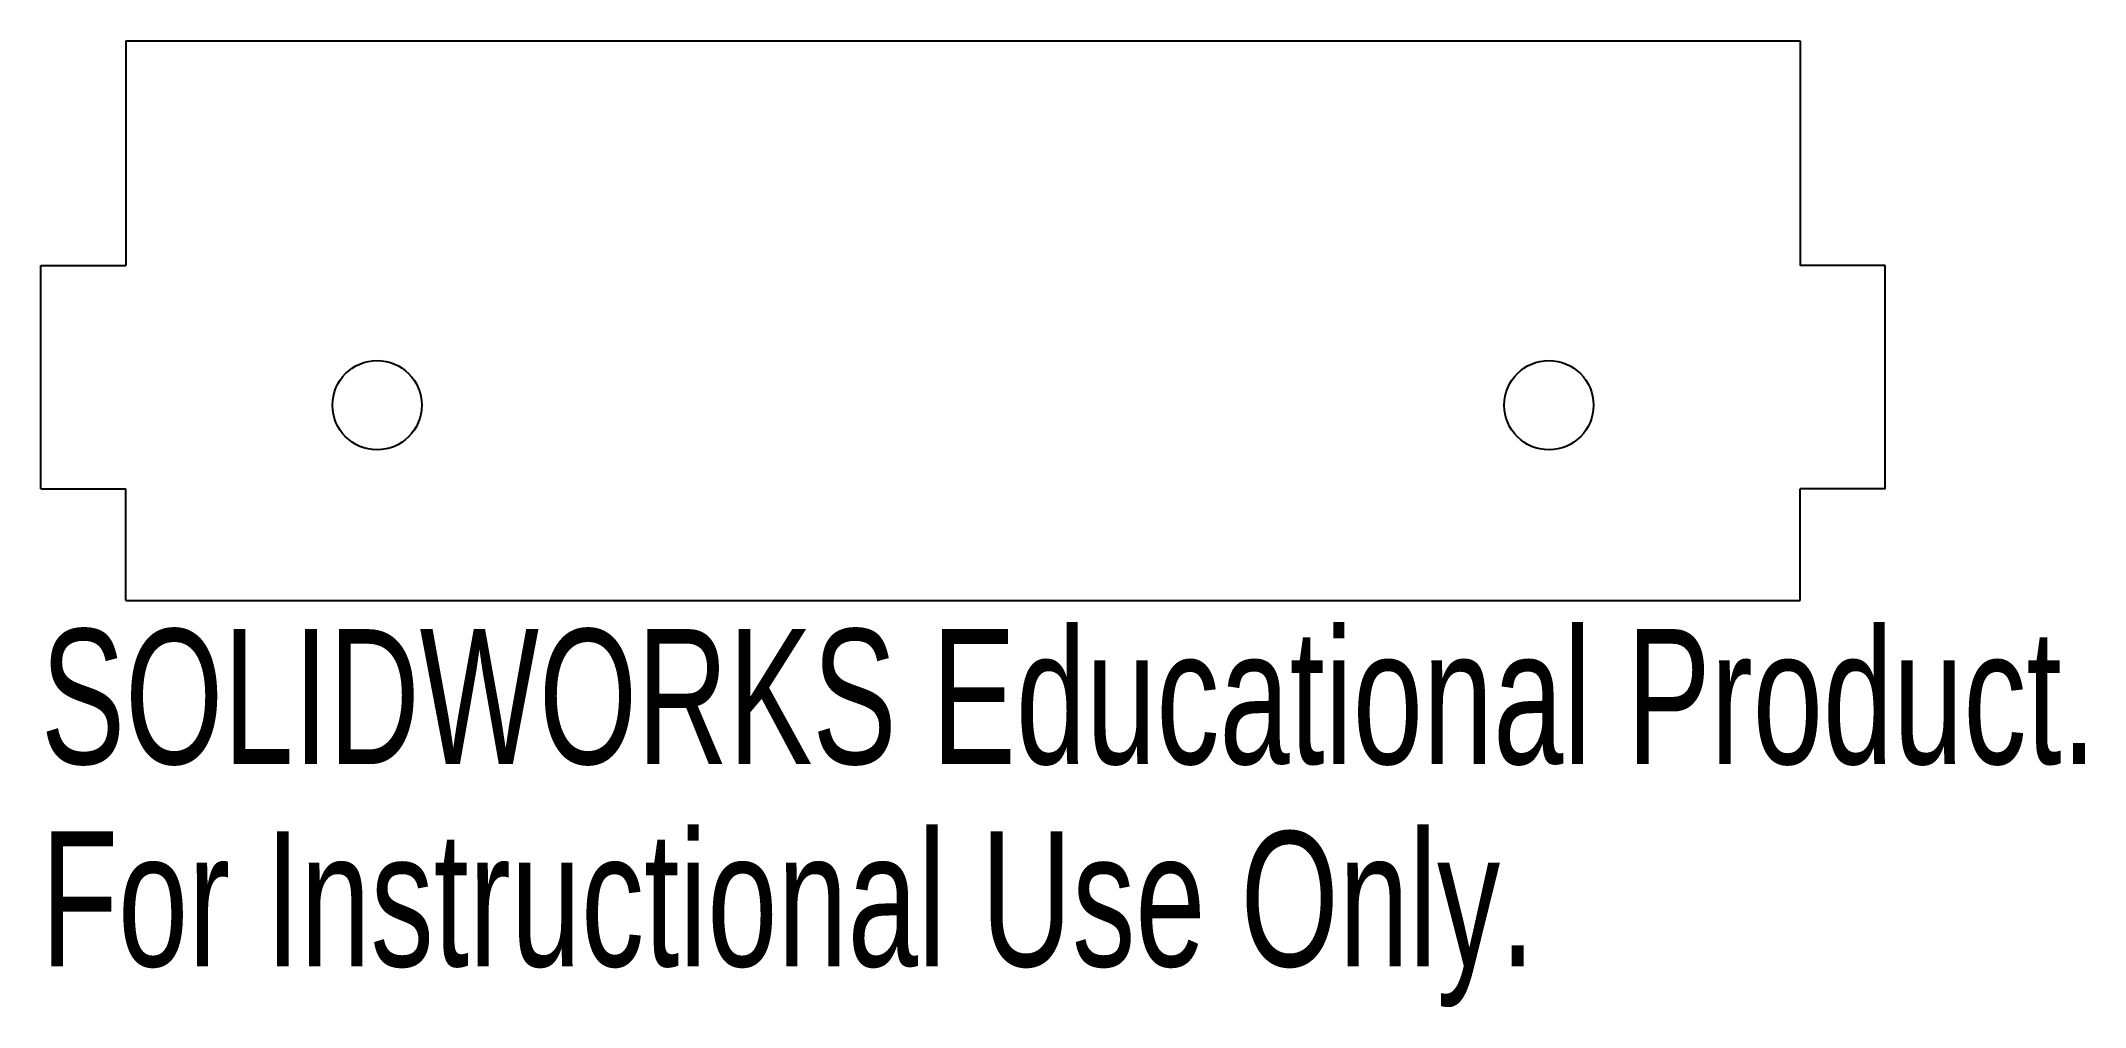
# Model space of a CAD drawing. Header units: millimetres. Extents: x 0 to 73.3, y -14.6 to 20.1.
import ezdxf

# ---------------------------------------------------------------- set-up
doc = ezdxf.new("R2010")
doc.units = ezdxf.units.MM
doc.styles.add('SLDTEXTSTYLE0', font='TXT', dxfattribs={"width": 0.7})

msp = doc.modelspace()

# ---------------------------------------------------------------- linework, layer by layer
at = {"color": 7, "linetype": 'Continuous', "lineweight": 25}
for p, q in [((3.05, 20.05), (3.05, 12)), ((3.05, 20.05), (63.05, 20.05)), ((63.05, 20.05), (63.05, 12)), ((0, 4), (0, 12)), ((0, 12), (3.05, 12)), ((66.1, 12), (63.05, 12)), ((66.1, 4), (66.1, 12)), ((0, 4), (3.05, 4)), ((3.05, 0), (3.05, 4)), ((66.1, 4), (63.05, 4)), ((63.05, 0), (63.05, 4)), ((3.05, 0), (63.05, 0))]:
    msp.add_line(p, q, dxfattribs=at)
for centre in [(12.05, 7), (54.05, 7)]:
    msp.add_circle(centre, 1.6, dxfattribs=at)

# ---------------------------------------------------------------- texts
at = {"color": 7, "linetype": 'Continuous', "char_height": 4.83362, "attachment_point": 1, "style": 'SLDTEXTSTYLE0'}
for s, insert in [('SOLIDWORKS Educational Product.', (0, -1.02)), ('For Instructional Use Only.', (0, -8.27))]:
    msp.add_mtext(s, dxfattribs=dict(at, insert=insert))

doc.saveas('drawing.dxf')
